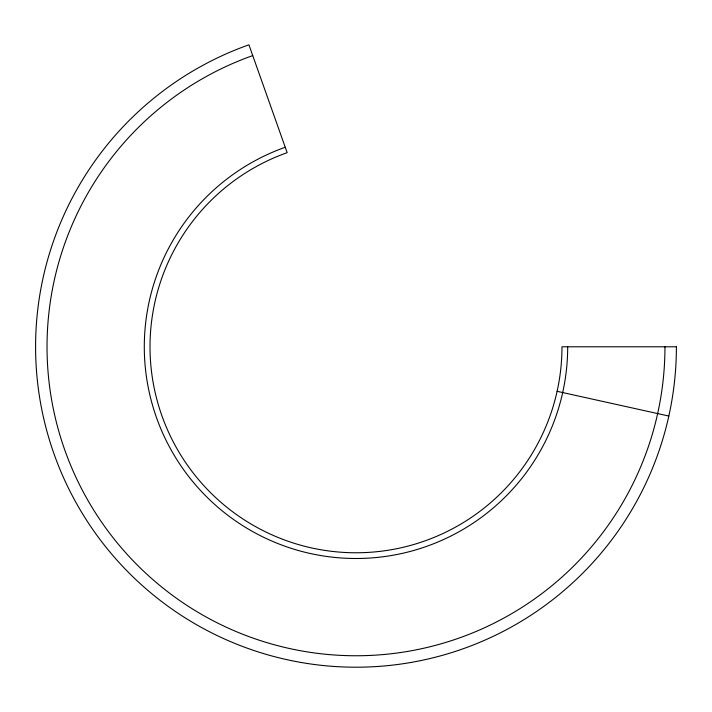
<?xml version="1.0" encoding="UTF-8"?>
<svg xmlns="http://www.w3.org/2000/svg" width="712" height="712" viewBox="0 0 712 712"><rect width="100%" height="100%" fill="white"/><g stroke="black" fill="none" stroke-linecap="round" stroke-linejoin="round"><path stroke-width="1.07" d="M557.096 391.315L668.826 416.048M664.955 346.797A308.964 308.964 0 0 1 391.004 653.767A308.964 308.964 0 0 1 54.966 416.378A308.964 308.964 0 0 1 252.742 55.589M567.687 346.797A211.695 211.695 0 0 1 379.986 557.131A211.695 211.695 0 0 1 149.734 394.466A211.695 211.695 0 0 1 285.245 147.268M676.4 346.797L561.973 346.797A205.973 205.973 0 0 1 379.336 551.444A205.973 205.973 0 0 1 155.305 393.184A205.973 205.973 0 0 1 287.159 152.662L248.915 44.803A320.409 320.409 0 0 0 43.815 418.95A320.409 320.409 0 0 0 392.303 665.142A320.409 320.409 0 0 0 676.4 346.797"/></g></svg>
